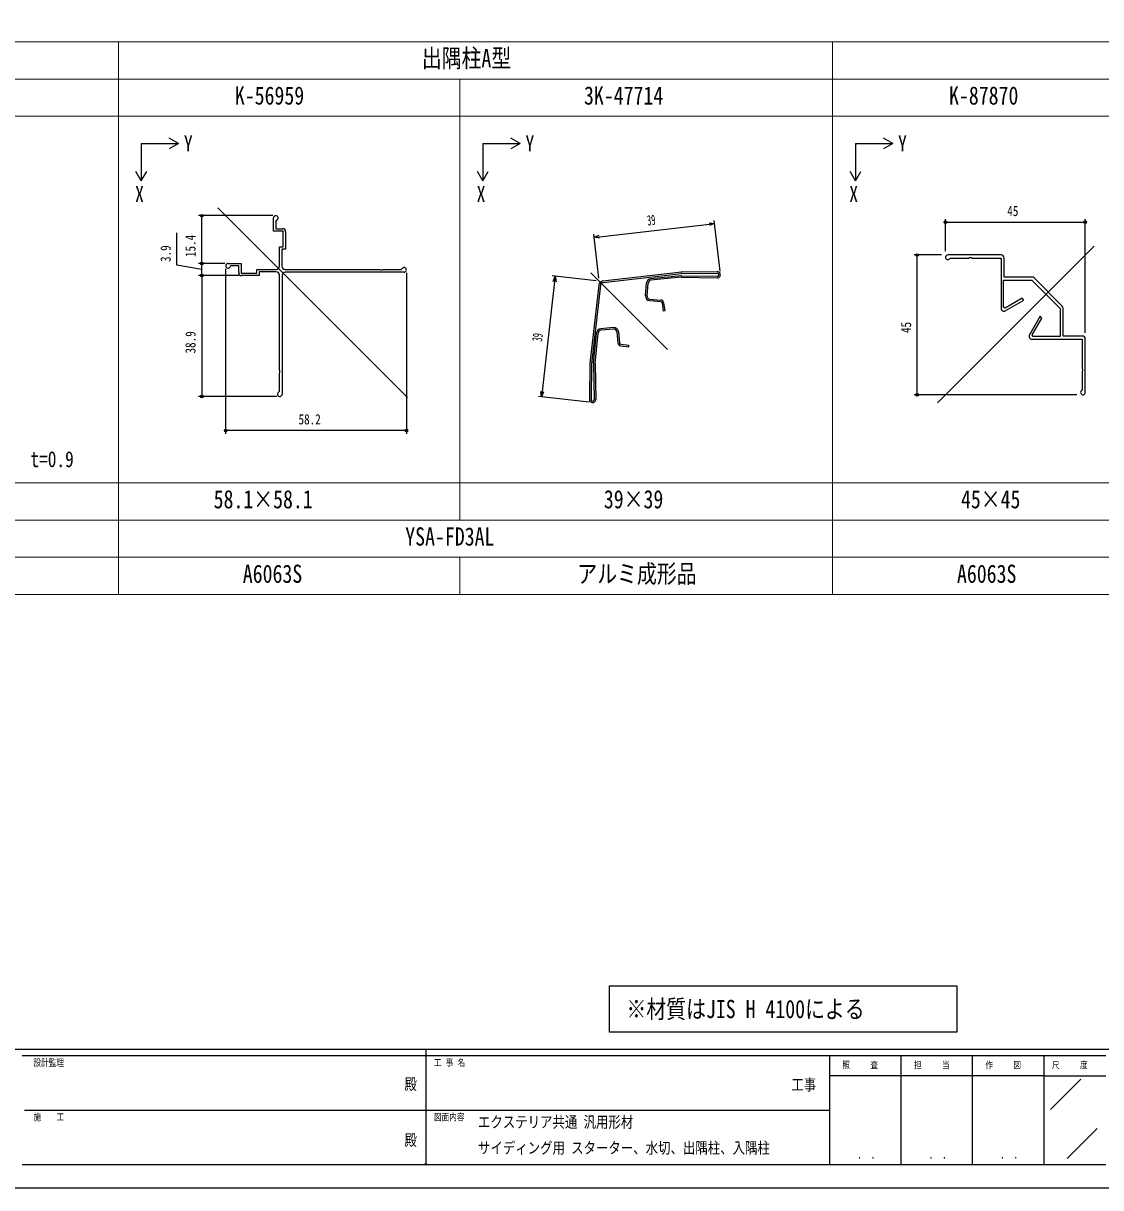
# Model space of a CAD drawing. Units: millimetres on the paper. Extents: x -420 to 420, y -297 to 297.
# Drawn here: x -130.1 to 216.9, y -297 to 77.9 of the extents above; entities that cross this region are included whole.
import ezdxf
from ezdxf.enums import TextEntityAlignment as Align

# ---------------------------------------------------------------- set-up
doc = ezdxf.new("R2010")
doc.units = ezdxf.units.MM
doc.header["$PDMODE"] = 32
doc.header["$PDSIZE"] = 0.5
doc.layers.add('0-1_TABLE1', color=7, linetype='Continuous', lineweight=18)
for name, color, linetype in [('0-2_USER1', 3, 'Continuous'), ('0-3_YKK_11', 7, 'Continuous'), ('0-4_YKK_12', 2, 'Continuous'), ('0-5_YKK_13', 4, 'Continuous'), ('0-6_YKK_D', 6, 'Continuous'), ('0-7_YKK_ZWAK', 7, 'Continuous')]:
    doc.layers.add(name, color=color, linetype=linetype)
doc.styles.add('ＭＳ ゴシック', font='')
doc.styles.get('ＭＳ ゴシック').set_extended_font_data('MS Gothic')

msp = doc.modelspace()

# ---------------------------------------------------------------- linework, layer by layer
at = {"layer": '0-1_TABLE1'}
for p, q in [((-390.498, 72), (350.502, 72)), ((-99.498, 72), (-99.498, -106)), ((130.502, 72), (130.502, -106)), ((-390.498, 60), (350.502, 60)), ((10.502, 60), (10.502, -82)), ((-390.498, 48), (350.502, 48)), ((-390.498, -70), (350.502, -70)), ((-390.498, -82), (350.502, -82)), ((-390.498, -94), (350.502, -94)), ((10.502, -94), (10.502, -106)), ((-390.498, -106), (350.502, -106))]:
    msp.add_line(p, q, dxfattribs=at)
at = {"layer": '0-2_USER1'}
for p, q in [((-92.118, 39.226), (-80.118, 39.226)), ((-92.118, 39.226), (-92.118, 27.226)), ((-80.118, 39.226), (-83.118, 40.959)), ((-80.118, 39.226), (-83.118, 37.494)), ((17.882, 39.226), (29.882, 39.226)), ((17.882, 39.226), (17.882, 27.226)), ((29.882, 39.226), (26.882, 40.959)), ((29.882, 39.226), (26.882, 37.494)), ((137.882, 39.226), (149.882, 39.226)), ((137.882, 39.226), (137.882, 27.226)), ((149.882, 39.226), (146.882, 40.959)), ((149.882, 39.226), (146.882, 37.494)), ((-92.118, 27.226), (-93.85, 30.226)), ((-92.118, 27.226), (-90.386, 30.226)), ((17.882, 27.226), (16.15, 30.226)), ((17.882, 27.226), (19.614, 30.226)), ((137.882, 27.226), (136.15, 30.226)), ((137.882, 27.226), (139.614, 30.226))]:
    msp.add_line(p, q, dxfattribs=at)
at = {"layer": '0-3_YKK_11'}
for p, q in [((184.788, 3.334), (167.638, 3.334)), ((-46.749, -3.203), (-46.749, -41.453)), ((-7.499, -2.203), (-45.749, -2.203)), ((204.495, -13.149), (195.405, -4.059)), ((211.888, -40.916), (211.888, -23.766)), ((211.008, -33.401), (211.008, -33.951))]:
    msp.add_line(p, q, dxfattribs=at)
for points in [[(-47.649, -0.303), (-47.649, 5.997), (-46.449, 5.997), (-46.449, 10.997), (-49.549, 10.997), (-49.549, 15.247)], [(-48.549, 14.54), (-48.749, 14.257), (-48.749, 11.797), (-46.649, 11.797)], [(-45.649, 10.797), (-45.649, 5.197), (-46.849, 5.197), (-46.849, -0.303)], [(-64.199, 0.597), (-59.949, 0.597), (-59.949, -2.503), (-54.949, -2.503), (-54.949, -1.303), (-48.649, -1.303)], [(168.277, 2.191), (168.532, 2.334), (174.368, 2.334), (174.628, 2.484), (175.148, 2.484), (175.408, 2.334), (184.788, 2.334), (184.788, -13.871)], [(194.698, -3.766), (185.788, -3.766), (185.788, 2.334)], [(-60.749, -2.303), (-60.749, -0.203), (-63.209, -0.203), (-63.492, -0.403)], [(-48.649, -2.103), (-54.149, -2.103), (-54.149, -3.303), (-59.749, -3.303)], [(-47.82, -40.775), (-47.649, -40.504), (-47.649, -34.727), (-47.499, -34.468), (-47.499, -33.948), (-47.649, -33.688), (-47.649, -3.103)], [(-45.849, -1.303), (-15.263, -1.303), (-15.003, -1.453), (-14.484, -1.453), (-14.224, -1.303), (-8.447, -1.303), (-8.176, -1.131)], [(186.138, -14.65), (192.142, -11.184), (191.556, -10.598), (186.088, -13.755), (185.588, -13.467), (185.588, -4.766), (194.698, -4.766), (203.788, -13.856), (203.788, -22.966), (195.165, -22.966), (194.838, -22.399), (197.956, -16.998), (197.371, -16.413), (193.904, -22.416)], [(210.888, -22.766), (204.788, -22.766), (204.788, -13.856)], [(194.684, -23.766), (210.888, -23.766), (210.888, -33.218), (211.008, -33.401)], [(211.008, -33.951), (210.888, -34.135), (210.888, -40.022), (210.745, -40.278)]]:
    msp.add_lwpolyline(points, dxfattribs=at)
for centre, radius, start, end in [((-48.799, 15.247), 0.75, 289.47121, 179.99999), ((-46.649, 10.797), 1, 0.00001, 89.99999), ((-64.199, -0.153), 0.75, 90.00001, 340.52879), ((167.638, 2.584), 0.75, 89.99998, 328.4107), ((184.788, 2.334), 1, 0, 89.99998), ((-59.749, -2.303), 1, 180.00001, 269.99999), ((-48.649, -0.303), 1, 270.00001, 359.99999), ((-48.649, -3.103), 1, 0.00001, 89.99999), ((-45.849, -0.303), 1, 180.00001, 269.99999), ((-45.749, -3.203), 1, 90.00001, 179.99999), ((-7.499, -1.453), 0.75, 269.99999, 154.62306), ((194.698, -4.766), 1, 45.00005, 89.99998), ((185.688, -13.871), 0.9, 180.00002, 299.99978), ((203.788, -13.856), 1, 359.99998, 45.00005), ((194.684, -22.866), 0.9, 150.00024, 270), ((210.888, -23.766), 1, 359.99998, 89.99998), ((-47.499, -41.453), 0.75, 115.37694, 0.00001), ((211.138, -40.916), 0.75, 121.58932, 0)]:
    msp.add_arc(centre, radius, start, end, dxfattribs=at)
at = {"layer": '0-4_YKK_12'}
for p, q in [((-6.36, -42.592), (-67.451, 18.499)), ((164.322, -44.242), (214.703, 6.139)), ((52.618, -2.412), (77.305, -27.1))]:
    msp.add_line(p, q, dxfattribs=at)
msp.add_lwpolyline([(58.686, -232), (170.5, -232), (170.5, -246.886), (58.686, -246.886)], close=True, dxfattribs=at)
at = {"layer": '0-5_YKK_13'}
for p, q in [((56.545, -5.019), (81.831, -2.138)), ((56.602, -5.516), (81.888, -2.635)), ((81.726, -3.358), (71.958, -4.298)), ((81.893, -3.351), (93.386, -3.531)), ((81.936, -2.132), (93.383, -2.032)), ((81.94, -2.631), (93.388, -2.532)), ((55.224, -6.339), (52.343, -31.626)), ((55.721, -6.396), (52.84, -31.682)), ((70.254, -9.747), (70.607, -5.662)), ((70.752, -9.79), (71.105, -5.705)), ((81.774, -3.855), (72.006, -4.796)), ((81.885, -3.851), (93.378, -4.031)), ((71.663, -10.872), (75.193, -11.177)), ((71.62, -11.37), (75.15, -11.675)), ((75.603, -12.106), (75.957, -14.719)), ((76.453, -14.652), (75.957, -14.719)), ((76.098, -12.039), (76.453, -14.652)), ((53.563, -31.52), (54.504, -21.752)), ((54.061, -31.568), (55.002, -21.8)), ((59.952, -20.049), (55.868, -20.401)), ((59.996, -20.547), (55.911, -20.9)), ((61.078, -21.457), (61.383, -24.988)), ((61.576, -21.414), (61.881, -24.945)), ((62.244, -25.892), (64.858, -26.247)), ((62.312, -25.397), (64.925, -25.752)), ((64.858, -26.247), (64.925, -25.752)), ((52.337, -31.73), (52.237, -43.177)), ((52.837, -31.734), (52.737, -43.182)), ((53.557, -31.688), (53.737, -43.18)), ((54.056, -31.68), (54.237, -43.172))]:
    msp.add_line(p, q, dxfattribs=at)
for centre, radius, start, end in [((81.87, -4.851), 1.5, 89.1, 95.5), ((81.944, -3.131), 1, 90.5, 96.5), ((81.944, -3.131), 0.5, 90.5, 96.5), ((93.394, -3.032), 1, 269.1, 90.62287), ((93.394, -3.032), 0.5, 269.1, 90.69592), ((56.715, -6.509), 1.5, 96.5, 173.5), ((56.715, -6.509), 1, 96.5, 173.5), ((72.101, -5.791), 1.5, 95.5, 175.06519), ((72.101, -5.791), 1, 95.5, 175.06519), ((81.87, -4.851), 1, 89.1, 95.5), ((71.749, -9.876), 1.5, 175.06519, 265.06519), ((71.749, -9.876), 1, 175.06519, 265.06515), ((75.107, -12.173), 1, 7.72675, 85.06519), ((75.107, -12.173), 0.5, 7.72675, 85.06519), ((55.997, -21.896), 1.5, 94.93481, 174.5), ((55.997, -21.896), 1, 94.93481, 174.5), ((60.082, -21.543), 1.5, 4.93481, 94.93481), ((60.082, -21.543), 1, 4.93485, 94.93481), ((62.379, -24.902), 1, 184.93481, 262.27325), ((62.379, -24.902), 0.5, 184.93481, 262.27325), ((53.337, -31.739), 1, 173.5, 179.5), ((53.337, -31.739), 0.5, 173.5, 179.5), ((55.056, -31.664), 1.5, 174.5, 180.9), ((55.056, -31.664), 1, 174.5, 180.9), ((53.237, -43.188), 1, 179.37713, 0.9), ((53.237, -43.188), 0.5, 179.30408, 0.9)]:
    msp.add_arc(centre, radius, start, end, dxfattribs=at)
at = {"layer": '0-6_YKK_D'}
for p, q in [((-49.799, 15.997), (-73.649, 15.997)), ((-72.649, 0.597), (-72.649, 15.997)), ((55.434, 9.212), (90.835, 13.245)), ((92.524, 13.438), (90.835, 13.245)), ((94.274, -1.925), (92.41, 14.431)), ((166.888, 4.584), (166.888, 14.875)), ((166.888, 13.875), (211.888, 13.875)), ((211.888, -21.766), (211.888, 14.875)), ((55.246, -4.16), (53.631, 10.013)), ((53.745, 9.019), (55.434, 9.212)), ((-65.199, 0.597), (-73.649, 0.597)), ((-65.199, 0.597), (-73.649, 0.597)), ((-72.649, -3.303), (-72.649, 0.597)), ((165.638, 3.334), (156.796, 3.334)), ((157.796, -41.666), (157.796, 3.334)), ((-60.749, -3.303), (-73.649, -3.303)), ((-60.749, -3.303), (-73.649, -3.303)), ((-72.649, -3.303), (-72.649, -42.203)), ((-64.949, -1.153), (-64.949, -54.208)), ((-6.749, -2.453), (-6.749, -54.208)), ((54.366, -5.041), (40.193, -3.426)), ((41.186, -3.539), (40.994, -5.228)), ((40.994, -5.228), (36.96, -40.629)), ((36.768, -42.318), (36.96, -40.629)), ((-48.499, -42.203), (-73.649, -42.203)), ((52.13, -44.068), (35.774, -42.205)), ((209.138, -41.666), (156.796, -41.666)), ((-6.749, -53.208), (-64.949, -53.208))]:
    msp.add_line(p, q, dxfattribs=at)
for points in [[(90.783, 13.698), (92.524, 13.438), (90.886, 12.793)], [(-72.649, -1.353), (-80.649, 0.072), (-80.649, 10.472)], [(55.485, 8.759), (53.745, 9.019), (55.382, 9.664)], [(40.541, -5.177), (41.186, -3.539), (41.446, -5.28)], [(37.413, -40.681), (36.768, -42.318), (36.508, -40.577)]]:
    msp.add_lwpolyline(points, dxfattribs=at)
for centre in [(-72.649, 15.997), (166.888, 13.875), (211.888, 13.875), (157.796, 3.334), (-72.649, 0.597), (-72.649, 0.597), (-72.649, -3.303), (-72.649, -3.303), (157.796, -41.666), (-72.649, -42.203), (-64.949, -53.208), (-6.749, -53.208)]:
    msp.add_circle(centre, 0.425, dxfattribs=at)
at = {"layer": '0-7_YKK_ZWAK'}
for p, q in [((389.502, -252.5), (-390.498, -252.5)), ((-0.498, -254.5), (-130.498, -254.5)), ((-0.498, -252.5), (-0.498, -289.5)), ((129.502, -254.5), (-0.498, -254.5)), ((152.502, -254.5), (152.502, -289.5)), ((175.502, -254.5), (175.502, -289.5)), ((198.502, -254.5), (198.502, -289.5)), ((218.502, -254.5), (198.502, -254.5)), ((198.502, -261), (129.502, -261)), ((198.502, -261), (218.502, -261)), ((200.71, -271.829), (210.504, -262.036)), ((-129.748, -272), (-0.498, -272)), ((-0.498, -272), (129.502, -272)), ((206.067, -287.599), (215.689, -277.977)), ((-130.498, -289.5), (-0.498, -289.5)), ((-0.498, -289.5), (129.502, -289.5)), ((129.502, -289.5), (198.502, -289.5)), ((198.502, -289.5), (218.502, -289.5))]:
    msp.add_line(p, q, dxfattribs=at)
msp.add_lwpolyline([(-420.5, -297), (420.5, -297), (420.5, 297), (-420.5, 297)], close=True, dxfattribs=at)
msp.add_lwpolyline([(198.502, -254.5), (129.502, -254.5), (129.502, -289.5)], dxfattribs=at)
msp.add_point((-0.498, -289.5), dxfattribs=at)

# ---------------------------------------------------------------- texts
at = {"layer": '0-1_TABLE1', "style": 'ＭＳ ゴシック', "width": 0.8}
for s, height, p in [('出隅柱A型', 5.865, (-1.778, 62)), ('K-56959', 5.865, (-61.991, 50)), ('3K-47714', 5.865, (50.449, 50)), ('K-87870', 5.865, (168.009, 50)), ('t=0.9', 5.132, (-127.829, -66.518)), ('58.1×58.1', 5.865, (-68.818, -80)), ('39×39', 5.865, (56.849, -80)), ('45×45', 5.865, (171.849, -80)), ('YSA-FD3AL', 5.865, (-7.111, -92)), ('A6063S', 5.865, (-59.431, -104)), ('アルミ成形品', 5.865, (48.315, -104)), ('A6063S', 5.865, (170.569, -104))]:
    msp.add_text(s, height=height, dxfattribs=at).set_placement(p, align=Align.BOTTOM_LEFT)
at = {"layer": '0-2_USER1', "style": 'ＭＳ ゴシック', "width": 0.8}
for s, height, p in [('Y', 5.132, (-78.379, 35.162)), ('Y', 5.132, (31.621, 35.162)), ('Y', 5.132, (151.621, 35.162)), ('X', 5.132, (-94.092, 18.847)), ('X', 5.132, (15.908, 18.847)), ('X', 5.132, (135.908, 18.847)), ('※材質はJIS H 4100による', 5.865, (64.13, -244.155)), ('エクステリア共通 汎用形材', 3.666, (16.316, -278.774)), ('サイディング用 スターター、水切、出隅柱、入隅柱', 3.666, (16.316, -287.108))]:
    msp.add_text(s, height=height, dxfattribs=at).set_placement(p, align=Align.BOTTOM_LEFT)
at = {"layer": '0-6_YKK_D', "style": 'ＭＳ ゴシック', "width": 0.8}
for s, p in [('45', (186.748, 14.875)), ('58.2', (-41.489, -52.208))]:
    msp.add_text(s, height=3.299, dxfattribs=at).set_placement(p, align=Align.BOTTOM_LEFT)
at = {"layer": '0-6_YKK_D', "style": 'ＭＳ ゴシック'}
for s, rotation, width, p in [('39', 6.5, 0.6, (71.076, 11.799)), ('15.4', 90, 0.8, (-73.649, 2.657)), ('3.9', 90, 0.8, (-81.649, 1.072)), ('45', 90, 0.8, (156.796, -21.806)), ('38.9', 90, 0.8, (-73.649, -28.393)), ('39', 83.5, 0.6, (37.958, -24.805))]:
    msp.add_text(s, height=3.299, rotation=rotation, dxfattribs=dict(at, width=width)).set_placement(p, align=Align.BOTTOM_LEFT)
at = {"layer": '0-7_YKK_ZWAK', "style": 'ＭＳ ゴシック', "width": 0.8}
for s, height, p in [('設計監理', 2.199, (-126.831, -258.5)), ('工 事 名', 2.199, (2.127, -258.5)), ('照     査', 2.199, (133.642, -259.25)), ('担     当', 2.199, (156.722, -259.25)), ('作     図', 2.199, (179.722, -259.25)), ('尺     度', 2.199, (201.142, -259.25)), ('殿', 3.666, (-7.367, -266.583)), ('工事', 3.666, (117.233, -266.746)), ('施\u3000\u3000工', 2.199, (-126.831, -276)), ('図面内容', 2.199, (2.127, -276)), ('殿', 3.666, (-7.367, -284.583)), ('． ．', 2.592, (138.5, -288.435)), ('． ．', 2.592, (161.5, -288.435)), ('． ．', 2.592, (184.5, -288.435))]:
    msp.add_text(s, height=height, dxfattribs=at).set_placement(p, align=Align.BOTTOM_LEFT)

doc.saveas('drawing.dxf')
